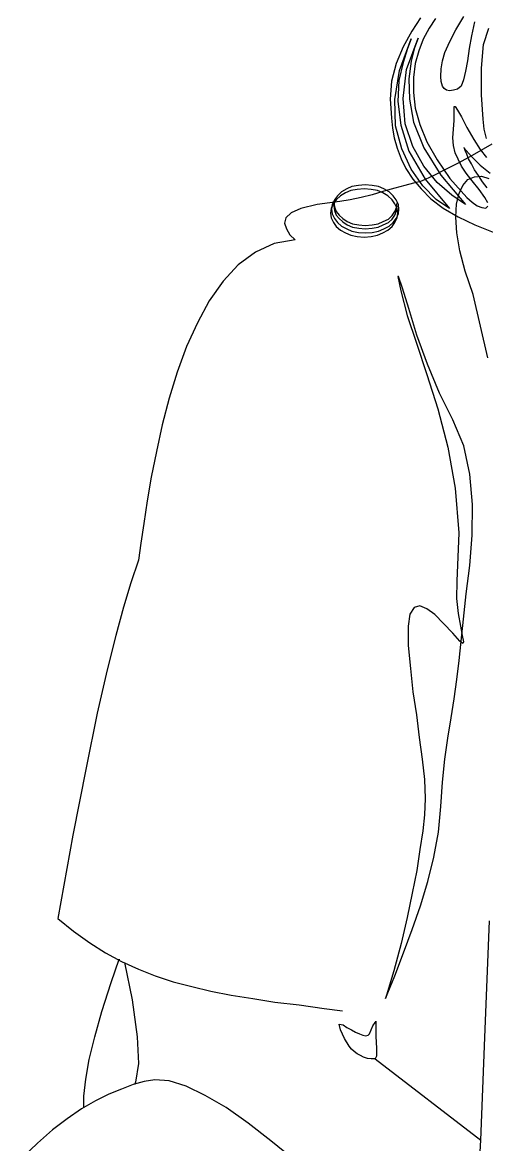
# Model space of a CAD drawing. Header units: millimetres. Extents: x -1576.77 to -1576.16, y 1849.65 to 1851.33.
# Drawn here: x -1576.6933 to -1576.5407, y 1850.719 to 1851.0881 of the extents above; entities that cross this region are included whole.
import ezdxf

# ---------------------------------------------------------------- set-up
doc = ezdxf.new("R2010")
doc.units = ezdxf.units.MM
doc.header["$LTSCALE"] = 10
doc.layers.add('Humanos', color=2, linetype='Continuous')

msp = doc.modelspace()

# ---------------------------------------------------------------- linework, layer by layer
at = {"layer": 'Humanos'}
msp.add_line((-1576.57733, 1850.74713), (-1576.5426, 1850.72041), dxfattribs=at)
for points in [[(-1576.56245, 1851.08958), (-1576.56531, 1851.08519), (-1576.56817, 1851.08004), (-1576.57046, 1851.07451), (-1576.57198, 1851.06879), (-1576.57236, 1851.06287), (-1576.57218, 1851.05982), (-1576.57198, 1851.05658), (-1576.57161, 1851.05333), (-1576.57103, 1851.05009), (-1576.57007, 1851.04665), (-1576.56874, 1851.04322), (-1576.56721, 1851.03998), (-1576.56492, 1851.03655), (-1576.56225, 1851.0333), (-1576.55902, 1851.03006), (-1576.55501, 1851.027), (-1576.55004, 1851.02414), (-1576.54451, 1851.02147), (-1576.53802, 1851.0188)], [(-1576.55748, 1851.08939), (-1576.55959, 1851.08614), (-1576.56149, 1851.08252), (-1576.56302, 1851.0787), (-1576.56417, 1851.07451), (-1576.56474, 1851.06993), (-1576.56474, 1851.06497), (-1576.56417, 1851.05982), (-1576.56263, 1851.05448), (-1576.56034, 1851.04875), (-1576.55691, 1851.04284), (-1576.55272, 1851.03673), (-1576.54718, 1851.03043), (-1576.54546, 1851.02891), (-1576.54375, 1851.02777), (-1576.54222, 1851.02719), (-1576.54089, 1851.027), (-1576.54031, 1851.02757)], [(-1576.5447, 1851.08825), (-1576.54566, 1851.08367), (-1576.54642, 1851.07947), (-1576.54699, 1851.07546), (-1576.54757, 1851.07203), (-1576.54833, 1851.06917), (-1576.54909, 1851.06707), (-1576.55024, 1851.06611), (-1576.55157, 1851.06573), (-1576.5529, 1851.06554), (-1576.55386, 1851.06573), (-1576.55462, 1851.0663), (-1576.55519, 1851.06707), (-1576.55558, 1851.06859), (-1576.55577, 1851.07031), (-1576.55558, 1851.07279), (-1576.55519, 1851.07546), (-1576.55444, 1851.07813), (-1576.55329, 1851.08061), (-1576.55215, 1851.0831), (-1576.55081, 1851.08557), (-1576.54947, 1851.08786), (-1576.54814, 1851.08996)], [(-1576.5407, 1851.0499), (-1576.54146, 1851.05295), (-1576.54184, 1851.05619), (-1576.54241, 1851.06421), (-1576.54241, 1851.07298), (-1576.54165, 1851.08081), (-1576.53994, 1851.08614)], [(-1576.56549, 1851.08271), (-1576.56664, 1851.07947), (-1576.56817, 1851.07489), (-1576.5695, 1851.06897), (-1576.56989, 1851.0621), (-1576.56893, 1851.05429), (-1576.56626, 1851.0457), (-1576.56092, 1851.03655), (-1576.5529, 1851.02682), (-1576.5573, 1851.02986), (-1576.56168, 1851.03426), (-1576.56549, 1851.03978), (-1576.56855, 1851.04646), (-1576.57065, 1851.05409), (-1576.57084, 1851.06268), (-1576.56932, 1851.07222), (-1576.56549, 1851.08271)], [(-1576.56321, 1851.0829), (-1576.56435, 1851.07966), (-1576.56549, 1851.07527), (-1576.56626, 1851.06954), (-1576.56607, 1851.06287), (-1576.56474, 1851.05524), (-1576.5613, 1851.04685), (-1576.55577, 1851.03787), (-1576.54757, 1851.02814), (-1576.55215, 1851.0312), (-1576.55691, 1851.0354), (-1576.5613, 1851.04074), (-1576.56492, 1851.04722), (-1576.56741, 1851.05466), (-1576.56817, 1851.06306), (-1576.56703, 1851.0726), (-1576.56321, 1851.0829)], [(-1576.54031, 1851.02872), (-1576.54127, 1851.03043), (-1576.54317, 1851.03311), (-1576.54546, 1851.03597), (-1576.54737, 1851.03845), (-1576.5489, 1851.04074), (-1576.55004, 1851.04303), (-1576.551, 1851.04513), (-1576.55157, 1851.04761), (-1576.55176, 1851.05009), (-1576.55157, 1851.05295), (-1576.55138, 1851.05581), (-1576.55138, 1851.05791), (-1576.55138, 1851.05963), (-1576.55138, 1851.06039), (-1576.551, 1851.06039), (-1576.55024, 1851.05924), (-1576.5489, 1851.05695), (-1576.54718, 1851.05352), (-1576.54489, 1851.04951), (-1576.5428, 1851.04627), (-1576.5407, 1851.0436)], [(-1576.53898, 1851.04799), (-1576.5447, 1851.04474), (-1576.54986, 1851.04188), (-1576.55444, 1851.03959), (-1576.55805, 1851.03769), (-1576.56092, 1851.03635), (-1576.56245, 1851.03578), (-1576.56474, 1851.03521), (-1576.5676, 1851.03444), (-1576.57084, 1851.03349), (-1576.57447, 1851.03254), (-1576.57828, 1851.03139), (-1576.58191, 1851.03043), (-1576.58553, 1851.02968), (-1576.58897, 1851.02911), (-1576.59641, 1851.02814), (-1576.60174, 1851.02682), (-1576.60499, 1851.02548), (-1576.60671, 1851.02376), (-1576.60709, 1851.02204), (-1576.60652, 1851.02013), (-1576.60537, 1851.01823), (-1576.60365, 1851.01651), (-1576.61052, 1851.01537), (-1576.61663, 1851.0125), (-1576.62235, 1851.00831), (-1576.62731, 1851.00296), (-1576.63189, 1850.99647), (-1576.6357, 1850.98923), (-1576.63933, 1850.98141), (-1576.64239, 1850.97301), (-1576.64505, 1850.96443), (-1576.64734, 1850.95565), (-1576.64925, 1850.94688), (-1576.65097, 1850.93848), (-1576.6523, 1850.93066), (-1576.65345, 1850.92322), (-1576.65441, 1850.91673), (-1576.65516, 1850.9112), (-1576.65764, 1850.90376), (-1576.66013, 1850.89575), (-1576.66261, 1850.8864), (-1576.66547, 1850.87514), (-1576.66871, 1850.86083), (-1576.67234, 1850.8429), (-1576.67672, 1850.82077), (-1576.68168, 1850.7933), (-1576.67653, 1850.7891), (-1576.67119, 1850.78529), (-1576.66604, 1850.78204), (-1576.6607, 1850.77917), (-1576.65516, 1850.7767), (-1576.64963, 1850.77441), (-1576.64372, 1850.7725), (-1576.63761, 1850.77097), (-1576.63132, 1850.76945), (-1576.62464, 1850.76811), (-1576.61758, 1850.76697), (-1576.61033, 1850.76582), (-1576.60232, 1850.76487), (-1576.59412, 1850.76372), (-1576.58809, 1850.76295)], [(-1576.54051, 1851.03368), (-1576.54203, 1851.03558), (-1576.54337, 1851.03769), (-1576.5447, 1851.03959), (-1576.54566, 1851.0415), (-1576.54661, 1851.04322), (-1576.54718, 1851.04474), (-1576.54775, 1851.04589), (-1576.54795, 1851.04665), (-1576.54814, 1851.04685), (-1576.54566, 1851.04398), (-1576.5428, 1851.04112), (-1576.53955, 1851.03845)], [(-1576.54031, 1850.97778), (-1576.54509, 1850.99858), (-1576.54775, 1851.00621), (-1576.54947, 1851.01289), (-1576.55043, 1851.0188), (-1576.55081, 1851.02395), (-1576.55061, 1851.02834), (-1576.54966, 1851.03177), (-1576.54852, 1851.03444), (-1576.5468, 1851.03635), (-1576.5447, 1851.0373), (-1576.54241, 1851.0375), (-1576.53994, 1851.03673)], [(-1576.56989, 1851.02528), (-1576.56989, 1851.02528), (-1576.57007, 1851.02682), (-1576.57084, 1851.02834), (-1576.57179, 1851.02968), (-1576.57313, 1851.03101), (-1576.57485, 1851.03197), (-1576.57656, 1851.03272), (-1576.57866, 1851.03311), (-1576.58095, 1851.0333), (-1576.58324, 1851.03311), (-1576.58534, 1851.03272), (-1576.58706, 1851.03197), (-1576.58877, 1851.03101), (-1576.59011, 1851.02968), (-1576.59106, 1851.02834), (-1576.59144, 1851.02757), (-1576.59183, 1851.02682), (-1576.59201, 1851.02528), (-1576.59183, 1851.02376), (-1576.59106, 1851.02224), (-1576.59011, 1851.0209), (-1576.58877, 1851.01975), (-1576.58706, 1851.0188), (-1576.58534, 1851.01804), (-1576.58324, 1851.01766), (-1576.58095, 1851.01747), (-1576.57866, 1851.01766), (-1576.57656, 1851.01804), (-1576.57485, 1851.0188), (-1576.57313, 1851.01975), (-1576.57179, 1851.0209), (-1576.57084, 1851.02224), (-1576.57007, 1851.02376), (-1576.56989, 1851.02528)], [(-1576.58057, 1851.0188), (-1576.57828, 1851.01899), (-1576.57618, 1851.01937), (-1576.57447, 1851.02013), (-1576.57275, 1851.02109), (-1576.57141, 1851.02224), (-1576.57046, 1851.02357), (-1576.56969, 1851.0251), (-1576.5695, 1851.02662), (-1576.56969, 1851.02814), (-1576.57046, 1851.02968), (-1576.57141, 1851.03101), (-1576.57275, 1851.03234), (-1576.57447, 1851.0333), (-1576.57618, 1851.03406), (-1576.57828, 1851.03444), (-1576.58057, 1851.03463), (-1576.58286, 1851.03444), (-1576.58496, 1851.03406), (-1576.58668, 1851.0333), (-1576.58839, 1851.03234), (-1576.58973, 1851.03101), (-1576.59068, 1851.02968), (-1576.59144, 1851.02814), (-1576.59164, 1851.02662), (-1576.59144, 1851.0251), (-1576.59068, 1851.02357), (-1576.58973, 1851.02224), (-1576.58839, 1851.02109), (-1576.58668, 1851.02013), (-1576.58496, 1851.01937), (-1576.58286, 1851.01899), (-1576.58057, 1851.0188)], [(-1576.59087, 1851.02891), (-1576.59068, 1851.02739), (-1576.59011, 1851.02586), (-1576.58915, 1851.02471), (-1576.58801, 1851.02357), (-1576.58649, 1851.02262), (-1576.58477, 1851.02185), (-1576.58267, 1851.02147), (-1576.58057, 1851.02128), (-1576.57828, 1851.02147), (-1576.57637, 1851.02185), (-1576.57465, 1851.02262), (-1576.57294, 1851.02338), (-1576.57179, 1851.02453), (-1576.57084, 1851.02586), (-1576.57027, 1851.02719), (-1576.57007, 1851.02872)], [(-1576.59087, 1851.02777), (-1576.59068, 1851.02624), (-1576.59011, 1851.02471), (-1576.58915, 1851.02357), (-1576.58801, 1851.02242), (-1576.58649, 1851.02147), (-1576.58477, 1851.0207), (-1576.58267, 1851.02033), (-1576.58057, 1851.02013), (-1576.57828, 1851.02033), (-1576.57637, 1851.0207), (-1576.57465, 1851.02147), (-1576.57294, 1851.02224), (-1576.57179, 1851.02338), (-1576.57084, 1851.02471), (-1576.57027, 1851.02605), (-1576.57007, 1851.02757)], [(-1576.57389, 1850.76697), (-1576.57084, 1850.77441), (-1576.56798, 1850.78204), (-1576.56512, 1850.78967), (-1576.56245, 1850.79749), (-1576.55997, 1850.8055), (-1576.55805, 1850.81352), (-1576.55653, 1850.82172), (-1576.55577, 1850.83012), (-1576.55519, 1850.83813), (-1576.55444, 1850.84576), (-1576.55348, 1850.85263), (-1576.55233, 1850.85931), (-1576.55138, 1850.8656), (-1576.55043, 1850.8719), (-1576.54966, 1850.87819), (-1576.54909, 1850.88449), (-1576.54833, 1850.89174), (-1576.54737, 1850.90013), (-1576.54623, 1850.90948), (-1576.54546, 1850.9194), (-1576.54528, 1850.92951), (-1576.54623, 1850.93944), (-1576.54814, 1850.94878), (-1576.55176, 1850.95736), (-1576.55615, 1850.96614), (-1576.56016, 1850.97568), (-1576.56359, 1850.98522), (-1576.56626, 1850.994), (-1576.56836, 1851.00067), (-1576.56969, 1851.00449), (-1576.56989, 1851.00449), (-1576.56893, 1850.99972), (-1576.56683, 1850.99171), (-1576.56378, 1850.98255), (-1576.56034, 1850.97225), (-1576.55673, 1850.96099), (-1576.55348, 1850.9484), (-1576.551, 1850.93486), (-1576.54986, 1850.92016), (-1576.55043, 1850.90433), (-1576.55061, 1850.89861), (-1576.55004, 1850.89364), (-1576.54928, 1850.88945), (-1576.54871, 1850.8864), (-1576.54833, 1850.8843), (-1576.54852, 1850.88372), (-1576.54947, 1850.88449), (-1576.55176, 1850.88716), (-1576.55481, 1850.8904), (-1576.55768, 1850.89327), (-1576.56034, 1850.89517), (-1576.56263, 1850.89613), (-1576.56454, 1850.89556), (-1576.56588, 1850.89346), (-1576.56645, 1850.88945), (-1576.56645, 1850.88315), (-1576.56569, 1850.87552), (-1576.56492, 1850.86789), (-1576.56378, 1850.86026), (-1576.56283, 1850.85282), (-1576.56188, 1850.84576), (-1576.56111, 1850.83908), (-1576.56092, 1850.83279), (-1576.56111, 1850.82744), (-1576.56168, 1850.82211), (-1576.56263, 1850.816), (-1576.56359, 1850.80913), (-1576.56512, 1850.80169), (-1576.56683, 1850.79368), (-1576.56874, 1850.78509), (-1576.57122, 1850.77613), (-1576.57389, 1850.76697)], [(-1576.5426, 1850.72041), (-1576.54127, 1850.75419), (-1576.53974, 1850.79253)], [(-1576.6731, 1850.7311), (-1576.6731, 1850.73491), (-1576.67252, 1850.74045), (-1576.67138, 1850.74693), (-1576.66948, 1850.75437), (-1576.66719, 1850.76277), (-1576.66413, 1850.77231), (-1576.66146, 1850.77994), (-1576.66146, 1850.77956)], [(-1576.65974, 1850.7788), (-1576.65727, 1850.76658), (-1576.65555, 1850.75437), (-1576.65516, 1850.7456), (-1576.65612, 1850.73949), (-1576.6565, 1850.73873), (-1576.6565, 1850.73892)], [(-1576.57733, 1850.74713), (-1576.57866, 1850.74713), (-1576.57981, 1850.74732), (-1576.58114, 1850.7477), (-1576.5821, 1850.74827), (-1576.58324, 1850.74884), (-1576.5842, 1850.74961), (-1576.58515, 1850.75037), (-1576.58591, 1850.75133), (-1576.58744, 1850.7538), (-1576.58877, 1850.75666), (-1576.58915, 1850.75857), (-1576.58782, 1850.75838), (-1576.58668, 1850.75743), (-1576.58515, 1850.75666), (-1576.58381, 1850.7559), (-1576.58248, 1850.75533), (-1576.58133, 1850.75494), (-1576.58038, 1850.75476), (-1576.57962, 1850.75494), (-1576.57923, 1850.75533), (-1576.57866, 1850.75666), (-1576.57809, 1850.758), (-1576.57733, 1850.75914), (-1576.57713, 1850.75952), (-1576.57713, 1850.75457), (-1576.57694, 1850.75056), (-1576.57694, 1850.74808), (-1576.57733, 1850.74713)], [(-1576.64983, 1850.74026), (-1576.65326, 1850.73969), (-1576.65688, 1850.73873), (-1576.6607, 1850.7372), (-1576.6649, 1850.73549), (-1576.66928, 1850.73339), (-1576.67386, 1850.73072), (-1576.67864, 1850.72747), (-1576.6834, 1850.72385), (-1576.68836, 1850.71946), (-1576.69332, 1850.71469)], [(-1576.60423, 1850.71412), (-1576.61167, 1850.72023), (-1576.61911, 1850.72595), (-1576.62636, 1850.7311), (-1576.63323, 1850.73511), (-1576.63953, 1850.73816), (-1576.64505, 1850.73988), (-1576.64983, 1850.74026)], [(-1576.54317, 1850.71088), (-1576.5426, 1850.72041)]]:
    msp.add_lwpolyline(points, dxfattribs=at)

doc.saveas('drawing.dxf')
